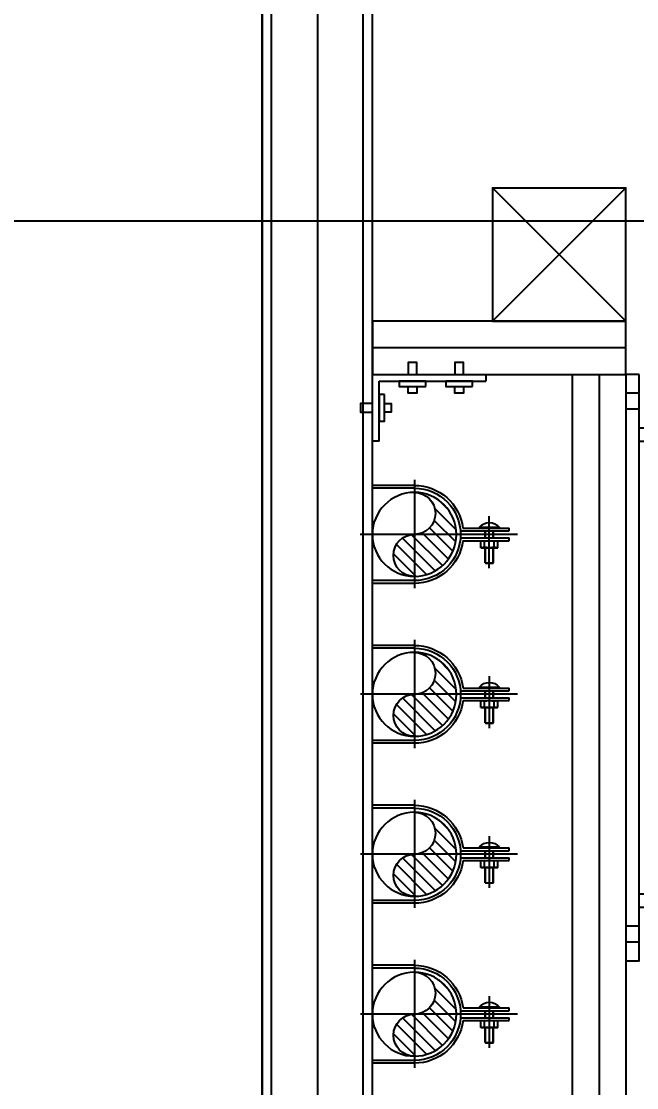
# Model space of a CAD drawing. Extents: x -3080 to 28500, y -1326 to 31609.
# Drawn here: x 14519.5 to 14565.7, y 26425.8 to 26505.8 of the extents above; entities that cross this region are included whole.
import ezdxf
from ezdxf.xclip import XClip

# ---------------------------------------------------------------- set-up
doc = ezdxf.new("R2010")
doc.units = 0
doc.header["$LTSCALE"] = 100
doc.header["$XCLIPFRAME"] = 2
for name, pattern in [('188K-SM-07-F10-MECH-CR PIPE-Y2257103$0$AP8P1-SM-08-F50-001-A(G)-CDS - 複製$0$ACAD_ISO04W100', [30, 24, -3, 0, -3]), ('188K-SM-07-F10-MECH-CR PIPE-Y2257103$0$AP8P1-SM-08-F50-001-A(G)-CDS - 複製$0$HIDDEN', [0.375, 0.25, -0.125]), ('188K-SM-07-F10-MECH-CR PIPE-Y2257103$0$F14P7-SM-08-FNN-(16)_CHEM_140725$0$HIDDEN', [9.525, 6.35, -3.175])]:
    doc.linetypes.add(name, pattern=pattern)
for name, color, linetype in [('0-xref', 8, 'Continuous'), ('188K-SM-07-F10-MECH-CR PIPE-Y2257103$0$0-hookupzoom', 4, 'Continuous'), ('188K-SM-07-F10-MECH-CR PIPE-Y2257103$0$AP6B-SM-08-FNN-340-A(13)_Ver1$0$18P2-SM-08-FNN-320-A(5)-20190426-JEN$0$18P2-SM-08-FNN-320-A(5)-20190318-JEN$0$SM-08-FNN-300-A(5)-JEN$0$15P6-SM-08-FNN-320-A(10)-UIS-TCM$0$15P6-SM-08-FNN-00-(@10)170308-MIC$0$0-CDS', 140, 'Continuous'), ('188K-SM-07-F10-MECH-CR PIPE-Y2257103$0$AP6B-SM-08-FNN-340-A(13)_Ver1$0$18P2-SM-08-FNN-320-A(5)-20190426-JEN$0$18P2-SM-08-FNN-320-A(5)-20190318-JEN$0$SM-08-FNN-300-A(5)-JEN$0$15P6-SM-08-FNN-320-A(10)-UIS-TCM$0$15P6-SM-08-FNN-00-(@10)170308-MIC$0$15P6-SM-08-FNN-320-A(10)-CDS$0$15P6-SM-08-FNN-320-A(10)-UIS-TCM$0$15P6-SM-08-FNN-320-A(10)-UIS-TCM$0$15P6-SM-08-FNN-320-A(10)-UIS-TCM$0$15P6-SM-08-FNN-320-A(10)-UIS-TCM$0$8$0$F14P7-SM-08-FNN-(16)_CHEM_140725$0$CHEM', 40, 'Continuous'), ('188K-SM-07-F10-MECH-CR PIPE-Y2257103$0$AP8P1-SM-08-F50-001-A(G)-CDS - 複製$0$O-ring', 3, '188K-SM-07-F10-MECH-CR PIPE-Y2257103$0$AP8P1-SM-08-F50-001-A(G)-CDS - 複製$0$HIDDEN'), ('188K-SM-07-F10-MECH-CR PIPE-Y2257103$0$AP8P1-SM-08-F50-001-A(G)-CDS - 複製$0$中心', 2, '188K-SM-07-F10-MECH-CR PIPE-Y2257103$0$AP8P1-SM-08-F50-001-A(G)-CDS - 複製$0$ACAD_ISO04W100'), ('188K-SM-07-F10-MECH-CR PIPE-Y2257103$0$AP8P1-SM-08-F50-001-A(G)-CDS - 複製$0$虛線', 4, '188K-SM-07-F10-MECH-CR PIPE-Y2257103$0$AP8P1-SM-08-F50-001-A(G)-CDS - 複製$0$HIDDEN'), ('188K-SM-07-F10-MECH-CR PIPE-Y2257103$0$SH-LINE-130', 2, 'Continuous'), ('188K-SM-07-F10-MECH-CR PIPE-Y2257103$0$X-S-FAB_SL ALL$0$BEAM-S', 2, 'Continuous')]:
    doc.layers.add(name, color=color, linetype=linetype)
doc.styles.add('188K-SM-07-F10-MECH-CR PIPE-Y2257103$0$AP8P1-SM-08-F50-001-A(G)-CDS - 複製$0$C1', font='')
doc.styles.get('188K-SM-07-F10-MECH-CR PIPE-Y2257103$0$AP8P1-SM-08-F50-001-A(G)-CDS - 複製$0$C1').set_extended_font_data('PMingLiU')

# ---------------------------------------------------------------- blocks, each defined once
blk = doc.blocks.new('*U1541')
at = {"color": 241}
blk.add_lwpolyline([(17.5, 50), (-17.5, 50), (-17.5, 337.5), (17.5, 337.5)], close=True, dxfattribs=at)
blk = doc.blocks.new('188K-SM-07-F10-MECH-CR PIPE-Y2257103$0$X-S-FAB_SL ALL')
at = {"layer": '188K-SM-07-F10-MECH-CR PIPE-Y2257103$0$X-S-FAB_SL ALL$0$BEAM-S'}
blk.add_blockref('*U1541', (10046.579, -73086.477), dxfattribs=at)
blk = doc.blocks.new('188K-SM-07-F10-MECH-CR PIPE-Y2257103$0$AP8P1-SM-08-F50-001-A(G)-CDS - 複製$0$A$C8ebf1c7e')
at = {"color": 7, "linetype": 'Continuous', "lineweight": 25}
for p, q in [((-85, 60), (-85, 0)), ((-85, 60), (-5, 60)), ((-5, 60), (-5, 0)), ((0, 60), (-5, 60)), ((0, 60), (0, 0)), ((-85, 0), (-5, 0))]:
    blk.add_line(p, q, dxfattribs=at)
at = {"color": 7, "linetype": '188K-SM-07-F10-MECH-CR PIPE-Y2257103$0$AP8P1-SM-08-F50-001-A(G)-CDS - 複製$0$HIDDEN', "lineweight": 18}
for p, q in [((-14, 57.1), (-15.26, 55)), ((-14, 57.1), (-14, 52.9)), ((-5, 57.1), (-14, 57.1)), ((0, 58), (-5, 58)), ((-75, 50), (-5, 50)), ((-75, 50), (-75, 0)), ((-15.26, 55), (-14, 52.9)), ((-14, 52.9), (-5, 52.9)), ((-5, 52), (0, 52)), ((-14, 32.1), (-15.26, 30)), ((-14, 32.1), (-14, 27.9)), ((-5, 32.1), (-14, 32.1)), ((0, 33), (-5, 33)), ((-15.26, 30), (-14, 27.9)), ((-14, 27.9), (-5, 27.9)), ((-5, 27), (0, 27))]:
    blk.add_line(p, q, dxfattribs=at)
blk.add_line((0, 0), (-5, 0))
blk.add_circle((-40, 30), 11)
blk = doc.blocks.new('188K-SM-07-F10-MECH-CR PIPE-Y2257103$0$AP8P1-SM-08-F50-001-A(G)-CDS - 複製$0$A$C98fcc64a')
at = {"color": 0}
for radius in [35, 28]:
    blk.add_circle((0, 0), radius, dxfattribs=at)
at = {"layer": '188K-SM-07-F10-MECH-CR PIPE-Y2257103$0$AP8P1-SM-08-F50-001-A(G)-CDS - 複製$0$中心', "ltscale": 0.3}
for p, q in [((0, -41.03), (0, 41.03)), ((41.03, 0), (-41.03, 0))]:
    blk.add_line(p, q, dxfattribs=at)
at = {"layer": '188K-SM-07-F10-MECH-CR PIPE-Y2257103$0$AP8P1-SM-08-F50-001-A(G)-CDS - 複製$0$虛線', "ltscale": 0.1}
blk.add_circle((0, 0), 32.5, dxfattribs=at)
blk.add_arc((0, 0), 29.5, 270, 180, dxfattribs=at)
at = {"insert": (21.97, 51.95), "char_height": 20, "width": 68.8554, "attachment_point": 1, "style": '188K-SM-07-F10-MECH-CR PIPE-Y2257103$0$AP8P1-SM-08-F50-001-A(G)-CDS - 複製$0$C1'}
blk.add_mtext('\\A1;{\\fMicrosoft JhengHei|b0|i0|c136|p34;\\C6;2"}', dxfattribs=at)
blk = doc.blocks.new('188K-SM-07-F10-MECH-CR PIPE-Y2257103$0$AP8P1-SM-08-F50-001-A(G)-CDS - 複製$0$A$Cf9f49380')
for p, q in [((10, -40), (342, -40)), ((342, -40), (342, -400)), ((342, -400), (10, -400))]:
    blk.add_line(p, q)
blk.add_lwpolyline([(10, 0), (0, 0), (0, -440), (10, -440)], close=True)
at = {"layer": '188K-SM-07-F10-MECH-CR PIPE-Y2257103$0$AP8P1-SM-08-F50-001-A(G)-CDS - 複製$0$O-ring'}
for p, q in [((342, -68), (337.5, -68)), ((337.5, -68), (337.5, -372)), ((342, -80), (332, -80)), ((342, -74), (337.5, -74)), ((342, -360), (332, -360)), ((342, -366), (337.5, -366)), ((342, -372), (337.5, -372))]:
    blk.add_line(p, q, dxfattribs=at)
at = {"layer": '188K-SM-07-F10-MECH-CR PIPE-Y2257103$0$AP8P1-SM-08-F50-001-A(G)-CDS - 複製$0$虛線'}
for p, q in [((10, -14), (0, -14)), ((10, -26), (0, -26)), ((263.5, -40), (263.5, -50)), ((280.5, -40), (280.5, -50)), ((332, -40), (332, -400)), ((10, -50), (332, -50)), ((332, -390), (10, -390)), ((10, -414), (0, -414)), ((10, -426), (0, -426))]:
    blk.add_line(p, q, dxfattribs=at)
for name, p in [('188K-SM-07-F10-MECH-CR PIPE-Y2257103$0$AP8P1-SM-08-F50-001-A(G)-CDS - 複製$0$A$C8ebf1c7e', (317, -40)), ('188K-SM-07-F10-MECH-CR PIPE-Y2257103$0$AP8P1-SM-08-F50-001-A(G)-CDS - 複製$0$A$C98fcc64a', (60, -140)), ('188K-SM-07-F10-MECH-CR PIPE-Y2257103$0$AP8P1-SM-08-F50-001-A(G)-CDS - 複製$0$A$C98fcc64a', (60, -300))]:
    blk.add_blockref(name, p)
blk = doc.blocks.new('188K-SM-07-F10-MECH-CR PIPE-Y2257103$0$AP6B-SM-08-FNN-340-A(13)_Ver1$0$18P2-SM-08-FNN-320-A(5)-20190426-JEN$0$18P2-SM-08-FNN-320-A(5)-20190318-JEN$0$SM-08-FNN-300-A(5)-JEN$0$15P6-SM-08-FNN-320-A(10)-UIS-TCM$0$15P6-SM-08-FNN-00-(@10)170308-MIC$0$15P6-SM-08-FNN-320-A(10)-CDS$0$15P6-SM-08-FNN-320-A(10)-UIS-TCM$0$15P6-SM-08-FNN-320-A(10)-UIS-TCM$0$15P6-SM-08-FNN-320-A(10)-UIS-TCM$0$15P6-SM-08-FNN-320-A(10)-UIS-TCM$0$15P6-SM-08-FNN-320-A(10)-UIS-TCM$0$15P6-SM-08-FNN-320-A(10)-UIS-TCM$0$8$0$F14P7-SM-08-FNN-(16)_CHEM_140725$0$A$C65D67C42')
for p, q in [((0.5, 5), (0, 5)), ((0, 5), (0, 0)), ((0.5, 5), (0.5, 0.5)), ((0, 0), (8.5, 0)), ((0.5, 0.5), (8.5, 0.5)), ((8.5, 0), (8.5, 0.5))]:
    blk.add_line(p, q)
for points in [[(0.907, 1.5), (0.5, 1.5), (0.5, 3.5), (0.907, 3.5)], [(0, 2.176), (-0.901, 2.176), (-0.901, 2.824), (0, 2.824)], [(0.907, 2.176), (1.401, 2.176), (1.401, 2.824), (0.907, 2.824)], [(4, 0.907), (4, 0.5), (2, 0.5), (2, 0.907)], [(3.324, 0.907), (3.324, 1.401), (2.676, 1.401), (2.676, 0.907)], [(7.5, 0.907), (7.5, 0.5), (5.5, 0.5), (5.5, 0.907)], [(6.824, 0.907), (6.824, 1.401), (6.176, 1.401), (6.176, 0.907)], [(3.324, 0), (3.324, -0.901), (2.676, -0.901), (2.676, 0)], [(6.824, 0), (6.824, -0.901), (6.176, -0.901), (6.176, 0)]]:
    blk.add_lwpolyline(points, close=True)
blk = doc.blocks.new('188K-SM-07-F10-MECH-CR PIPE-Y2257103$0$AP6B-SM-08-FNN-340-A(13)_Ver1$0$18P2-SM-08-FNN-320-A(5)-20190426-JEN$0$18P2-SM-08-FNN-320-A(5)-20190318-JEN$0$SM-08-FNN-300-A(5)-JEN$0$15P6-SM-08-FNN-320-A(10)-UIS-TCM$0$15P6-SM-08-FNN-00-(@10)170308-MIC$0$15P6-SM-08-FNN-320-A(10)-CDS$0$15P6-SM-08-FNN-320-A(10)-UIS-TCM$0$15P6-SM-08-FNN-320-A(10)-UIS-TCM$0$15P6-SM-08-FNN-320-A(10)-UIS-TCM$0$15P6-SM-08-FNN-320-A(10)-UIS-TCM$0$15P6-SM-08-FNN-320-A(10)-UIS-TCM$0$15P6-SM-08-FNN-320-A(10)-UIS-TCM$0$8$0$F14P7-SM-08-FNN-(16)_CHEM_140725$0$A$C6A4B018A')
for p, q in [((37807.28, -1461.802), (37807.28, -1453.692)), ((37807.28, -1454.045), (37804.13, -1454.045)), ((37807.28, -1454.255), (37804.13, -1454.255)), ((37805.72, -1456.26), (37807.395, -1454.585)), ((37805.94, -1456.968), (37808.193, -1454.715)), ((37806.388, -1457.448), (37808.844, -1454.992)), ((37812.9, -1455.194), (37812.9, -1459.086)), ((37807.05, -1457.714), (37809.385, -1455.379)), ((37807.855, -1457.837), (37809.827, -1455.865)), ((37812.585, -1455.589), (37812.606, -1455.568)), ((37812.585, -1455.589), (37813.215, -1455.589)), ((37812.585, -1455.589), (37812.585, -1456.723)), ((37812.606, -1455.568), (37813.194, -1455.568)), ((37812.606, -1455.589), (37812.606, -1456.723)), ((37813.194, -1455.568), (37813.215, -1455.589)), ((37813.194, -1455.589), (37813.194, -1456.723)), ((37813.215, -1455.589), (37813.215, -1456.723)), ((37808.415, -1458.205), (37810.169, -1456.451)), ((37812.27, -1456.723), (37813.53, -1456.723)), ((37812.27, -1456.723), (37812.27, -1457.248)), ((37812.53, -1456.744), (37812.53, -1457.227)), ((37813.269, -1456.744), (37813.269, -1457.227)), ((37813.53, -1456.723), (37813.53, -1457.248)), ((37808.773, -1458.775), (37810.389, -1457.16)), ((37810.705, -1457.458), (37814.384, -1457.458)), ((37810.924, -1457.248), (37814.384, -1457.248)), ((37812.585, -1457.458), (37812.585, -1457.983)), ((37812.606, -1457.458), (37812.606, -1457.983)), ((37813.194, -1457.458), (37813.194, -1457.983)), ((37813.215, -1457.458), (37813.215, -1457.983)), ((37814.384, -1457.248), (37814.384, -1457.458)), ((37803.225, -1457.747), (37815.021, -1457.747)), ((37808.829, -1459.647), (37810.425, -1458.051)), ((37810.735, -1457.983), (37814.384, -1457.983)), ((37810.924, -1458.193), (37814.384, -1458.193)), ((37812.158, -1458.269), (37812.158, -1458.193)), ((37812.158, -1458.269), (37813.641, -1458.269)), ((37813.641, -1458.269), (37813.641, -1458.193)), ((37814.384, -1457.983), (37814.384, -1458.193)), ((37809.076, -1460.329), (37809.887, -1459.517)), ((37807.61, -1460.867), (37807.63, -1460.846)), ((37807.28, -1461.185), (37804.13, -1461.185)), ((37807.28, -1461.395), (37804.13, -1461.395))]:
    blk.add_line(p, q)
blk.add_circle((37807.28, -1457.72), 3.15)
for centre, radius, start, end in [((37807.28, -1457.72), 3.675, 7.38705, 90), ((37807.28, -1457.72), 3.465, 270, 90), ((37807.28, -1456.145), 1.575, 90, 270), ((37812.4, -1457.137), 0.414, 71.67125, 108.32875), ((37812.9, -1459.987), 3.264, 83.49714, 96.50286), ((37813.4, -1457.137), 0.414, 71.67125, 108.32875), ((37812.4, -1456.834), 0.414, 251.67125, 288.32875), ((37812.9, -1453.984), 3.264, 263.49714, 276.50286), ((37813.4, -1456.834), 0.414, 251.67125, 288.32875), ((37807.28, -1459.295), 1.575, 270, 90), ((37807.28, -1457.72), 3.675, 270, 352.61295), ((37812.9, -1457.642), 0.971, 220.22965, 319.77035)]:
    blk.add_arc(centre, radius, start, end)
blk = doc.blocks.new('188K-SM-07-F10-MECH-CR PIPE-Y2257103$0$AP6B-SM-08-FNN-340-A(13)_Ver1$0$18P2-SM-08-FNN-320-A(5)-20190426-JEN$0$18P2-SM-08-FNN-320-A(5)-20190318-JEN$0$SM-08-FNN-300-A(5)-JEN$0$15P6-SM-08-FNN-320-A(10)-UIS-TCM$0$15P6-SM-08-FNN-00-(@10)170308-MIC$0$15P6-SM-08-FNN-320-A(10)-CDS$0$A$C316639BF')
at = {"layer": '188K-SM-07-F10-MECH-CR PIPE-Y2257103$0$AP6B-SM-08-FNN-340-A(13)_Ver1$0$18P2-SM-08-FNN-320-A(5)-20190426-JEN$0$18P2-SM-08-FNN-320-A(5)-20190318-JEN$0$SM-08-FNN-300-A(5)-JEN$0$15P6-SM-08-FNN-320-A(10)-UIS-TCM$0$15P6-SM-08-FNN-00-(@10)170308-MIC$0$15P6-SM-08-FNN-320-A(10)-CDS$0$15P6-SM-08-FNN-320-A(10)-UIS-TCM$0$15P6-SM-08-FNN-320-A(10)-UIS-TCM$0$15P6-SM-08-FNN-320-A(10)-UIS-TCM$0$15P6-SM-08-FNN-320-A(10)-UIS-TCM$0$8$0$F14P7-SM-08-FNN-(16)_CHEM_140725$0$CHEM'}
blk.add_line((0, 0), (0, 10), dxfattribs=at)
blk.add_lwpolyline([(10, 10), (0, 10), (10, 0), (0, 0), (10, 10), (10, 0)], dxfattribs=at)
blk = doc.blocks.new('188K-SM-07-F10-MECH-CR PIPE-Y2257103$0$CDS-CVD')
at = {"layer": '188K-SM-07-F10-MECH-CR PIPE-Y2257103$0$AP6B-SM-08-FNN-340-A(13)_Ver1$0$18P2-SM-08-FNN-320-A(5)-20190426-JEN$0$18P2-SM-08-FNN-320-A(5)-20190318-JEN$0$SM-08-FNN-300-A(5)-JEN$0$15P6-SM-08-FNN-320-A(10)-UIS-TCM$0$15P6-SM-08-FNN-00-(@10)170308-MIC$0$0-CDS', "ltscale": 0.1}
for p, q in [((14564.86, -72853.477), (14545.86, -72853.477)), ((14562.86, -72855.477), (14562.86, -73013.977))]:
    blk.add_line(p, q, dxfattribs=at)
for points in [[(14545.86, -72855.477), (14564.86, -72855.477), (14564.86, -72851.477), (14545.86, -72851.477)], [(14564.86, -73013.977), (14560.86, -73013.977), (14560.86, -72855.477), (14564.86, -72855.477)]]:
    blk.add_lwpolyline(points, close=True, dxfattribs=at)
at = {"layer": '188K-SM-07-F10-MECH-CR PIPE-Y2257103$0$SH-LINE-130', "linetype": '188K-SM-07-F10-MECH-CR PIPE-Y2257103$0$F14P7-SM-08-FNN-(16)_CHEM_140725$0$HIDDEN'}
for p, q in [((14538.3, -73013.977, 0), (14538.3, -72789.777, 0)), ((14545.16, -73013.977, 0), (14545.16, -72789.777, 0))]:
    blk.add_line(p, q, dxfattribs=at)
at = {"layer": '188K-SM-07-F10-MECH-CR PIPE-Y2257103$0$SH-LINE-130', "ltscale": 0.1}
for points in [[(14537.6, -73013.977), (14537.6, -72789.777), (14541.73, -72789.777), (14541.73, -73013.977)], [(14545.86, -73013.977), (14545.86, -72789.777), (14541.73, -72789.777), (14541.73, -73013.977)]]:
    blk.add_lwpolyline(points, close=True, dxfattribs=at)
at = {"layer": '188K-SM-07-F10-MECH-CR PIPE-Y2257103$0$AP6B-SM-08-FNN-340-A(13)_Ver1$0$18P2-SM-08-FNN-320-A(5)-20190426-JEN$0$18P2-SM-08-FNN-320-A(5)-20190318-JEN$0$SM-08-FNN-300-A(5)-JEN$0$15P6-SM-08-FNN-320-A(10)-UIS-TCM$0$15P6-SM-08-FNN-00-(@10)170308-MIC$0$0-CDS', "ltscale": 0.1, "xscale": -1}
blk.add_blockref('188K-SM-07-F10-MECH-CR PIPE-Y2257103$0$AP6B-SM-08-FNN-340-A(13)_Ver1$0$18P2-SM-08-FNN-320-A(5)-20190426-JEN$0$18P2-SM-08-FNN-320-A(5)-20190318-JEN$0$SM-08-FNN-300-A(5)-JEN$0$15P6-SM-08-FNN-320-A(10)-UIS-TCM$0$15P6-SM-08-FNN-00-(@10)170308-MIC$0$15P6-SM-08-FNN-320-A(10)-CDS$0$A$C316639BF', (14564.86, -72851.477), dxfattribs=at)
at = {"layer": '188K-SM-07-F10-MECH-CR PIPE-Y2257103$0$AP6B-SM-08-FNN-340-A(13)_Ver1$0$18P2-SM-08-FNN-320-A(5)-20190426-JEN$0$18P2-SM-08-FNN-320-A(5)-20190318-JEN$0$SM-08-FNN-300-A(5)-JEN$0$15P6-SM-08-FNN-320-A(10)-UIS-TCM$0$15P6-SM-08-FNN-00-(@10)170308-MIC$0$0-CDS', "ltscale": 0.1, "xscale": 0.1, "yscale": 0.1, "zscale": 0.1}
blk.add_blockref('188K-SM-07-F10-MECH-CR PIPE-Y2257103$0$AP8P1-SM-08-F50-001-A(G)-CDS - 複製$0$A$Cf9f49380', (14564.86, -72855.477), dxfattribs=at)
at = {"layer": '188K-SM-07-F10-MECH-CR PIPE-Y2257103$0$AP6B-SM-08-FNN-340-A(13)_Ver1$0$18P2-SM-08-FNN-320-A(5)-20190426-JEN$0$18P2-SM-08-FNN-320-A(5)-20190318-JEN$0$SM-08-FNN-300-A(5)-JEN$0$15P6-SM-08-FNN-320-A(10)-UIS-TCM$0$15P6-SM-08-FNN-00-(@10)170308-MIC$0$0-CDS', "ltscale": 0.1, "xscale": -1, "rotation": 180}
for name, p in [('188K-SM-07-F10-MECH-CR PIPE-Y2257103$0$AP6B-SM-08-FNN-340-A(13)_Ver1$0$18P2-SM-08-FNN-320-A(5)-20190426-JEN$0$18P2-SM-08-FNN-320-A(5)-20190318-JEN$0$SM-08-FNN-300-A(5)-JEN$0$15P6-SM-08-FNN-320-A(10)-UIS-TCM$0$15P6-SM-08-FNN-00-(@10)170308-MIC$0$15P6-SM-08-FNN-320-A(10)-CDS$0$15P6-SM-08-FNN-320-A(10)-UIS-TCM$0$15P6-SM-08-FNN-320-A(10)-UIS-TCM$0$15P6-SM-08-FNN-320-A(10)-UIS-TCM$0$15P6-SM-08-FNN-320-A(10)-UIS-TCM$0$15P6-SM-08-FNN-320-A(10)-UIS-TCM$0$15P6-SM-08-FNN-320-A(10)-UIS-TCM$0$8$0$F14P7-SM-08-FNN-(16)_CHEM_140725$0$A$C65D67C42', (14545.86, -72855.477)), ('188K-SM-07-F10-MECH-CR PIPE-Y2257103$0$AP6B-SM-08-FNN-340-A(13)_Ver1$0$18P2-SM-08-FNN-320-A(5)-20190426-JEN$0$18P2-SM-08-FNN-320-A(5)-20190318-JEN$0$SM-08-FNN-300-A(5)-JEN$0$15P6-SM-08-FNN-320-A(10)-UIS-TCM$0$15P6-SM-08-FNN-00-(@10)170308-MIC$0$15P6-SM-08-FNN-320-A(10)-CDS$0$15P6-SM-08-FNN-320-A(10)-UIS-TCM$0$15P6-SM-08-FNN-320-A(10)-UIS-TCM$0$15P6-SM-08-FNN-320-A(10)-UIS-TCM$0$15P6-SM-08-FNN-320-A(10)-UIS-TCM$0$15P6-SM-08-FNN-320-A(10)-UIS-TCM$0$15P6-SM-08-FNN-320-A(10)-UIS-TCM$0$8$0$F14P7-SM-08-FNN-(16)_CHEM_140725$0$A$C6A4B018A', (-23258.273, -74325.197)), ('188K-SM-07-F10-MECH-CR PIPE-Y2257103$0$AP6B-SM-08-FNN-340-A(13)_Ver1$0$18P2-SM-08-FNN-320-A(5)-20190426-JEN$0$18P2-SM-08-FNN-320-A(5)-20190318-JEN$0$SM-08-FNN-300-A(5)-JEN$0$15P6-SM-08-FNN-320-A(10)-UIS-TCM$0$15P6-SM-08-FNN-00-(@10)170308-MIC$0$15P6-SM-08-FNN-320-A(10)-CDS$0$15P6-SM-08-FNN-320-A(10)-UIS-TCM$0$15P6-SM-08-FNN-320-A(10)-UIS-TCM$0$15P6-SM-08-FNN-320-A(10)-UIS-TCM$0$15P6-SM-08-FNN-320-A(10)-UIS-TCM$0$15P6-SM-08-FNN-320-A(10)-UIS-TCM$0$15P6-SM-08-FNN-320-A(10)-UIS-TCM$0$8$0$F14P7-SM-08-FNN-(16)_CHEM_140725$0$A$C6A4B018A', (-23258.27, -74337.197)), ('188K-SM-07-F10-MECH-CR PIPE-Y2257103$0$AP6B-SM-08-FNN-340-A(13)_Ver1$0$18P2-SM-08-FNN-320-A(5)-20190426-JEN$0$18P2-SM-08-FNN-320-A(5)-20190318-JEN$0$SM-08-FNN-300-A(5)-JEN$0$15P6-SM-08-FNN-320-A(10)-UIS-TCM$0$15P6-SM-08-FNN-00-(@10)170308-MIC$0$15P6-SM-08-FNN-320-A(10)-CDS$0$15P6-SM-08-FNN-320-A(10)-UIS-TCM$0$15P6-SM-08-FNN-320-A(10)-UIS-TCM$0$15P6-SM-08-FNN-320-A(10)-UIS-TCM$0$15P6-SM-08-FNN-320-A(10)-UIS-TCM$0$15P6-SM-08-FNN-320-A(10)-UIS-TCM$0$15P6-SM-08-FNN-320-A(10)-UIS-TCM$0$8$0$F14P7-SM-08-FNN-(16)_CHEM_140725$0$A$C6A4B018A', (-23258.27, -74349.197)), ('188K-SM-07-F10-MECH-CR PIPE-Y2257103$0$AP6B-SM-08-FNN-340-A(13)_Ver1$0$18P2-SM-08-FNN-320-A(5)-20190426-JEN$0$18P2-SM-08-FNN-320-A(5)-20190318-JEN$0$SM-08-FNN-300-A(5)-JEN$0$15P6-SM-08-FNN-320-A(10)-UIS-TCM$0$15P6-SM-08-FNN-00-(@10)170308-MIC$0$15P6-SM-08-FNN-320-A(10)-CDS$0$15P6-SM-08-FNN-320-A(10)-UIS-TCM$0$15P6-SM-08-FNN-320-A(10)-UIS-TCM$0$15P6-SM-08-FNN-320-A(10)-UIS-TCM$0$15P6-SM-08-FNN-320-A(10)-UIS-TCM$0$15P6-SM-08-FNN-320-A(10)-UIS-TCM$0$15P6-SM-08-FNN-320-A(10)-UIS-TCM$0$8$0$F14P7-SM-08-FNN-(16)_CHEM_140725$0$A$C6A4B018A', (-23258.27, -74361.197))]:
    blk.add_blockref(name, p, dxfattribs=at)
blk = doc.blocks.new('188K-SM-07-F10-MECH-CR PIPE-Y2257103')
at = {"layer": '188K-SM-07-F10-MECH-CR PIPE-Y2257103$0$0-hookupzoom'}
blk.add_lwpolyline([(23550, 26490.786), (1845, 26490.786), (1845, 26520.786), (23550, 26520.786)], close=True, dxfattribs=at)
ref = blk.add_blockref('188K-SM-07-F10-MECH-CR PIPE-Y2257103$0$X-S-FAB_SL ALL', (4473.521, 99334.763))
XClip(ref).set_block_clipping_path([(-7553.4648570136, -75341.9369645483), (24026.2025623869, -67725.7696244382)])
blk.add_blockref('188K-SM-07-F10-MECH-CR PIPE-Y2257103$0$CDS-CVD', (0, 99334.763))

msp = doc.modelspace()

# ---------------------------------------------------------------- block references
at = {"layer": '0-xref'}
msp.add_blockref('188K-SM-07-F10-MECH-CR PIPE-Y2257103', (0, 0), dxfattribs=at)

doc.saveas('drawing.dxf')
